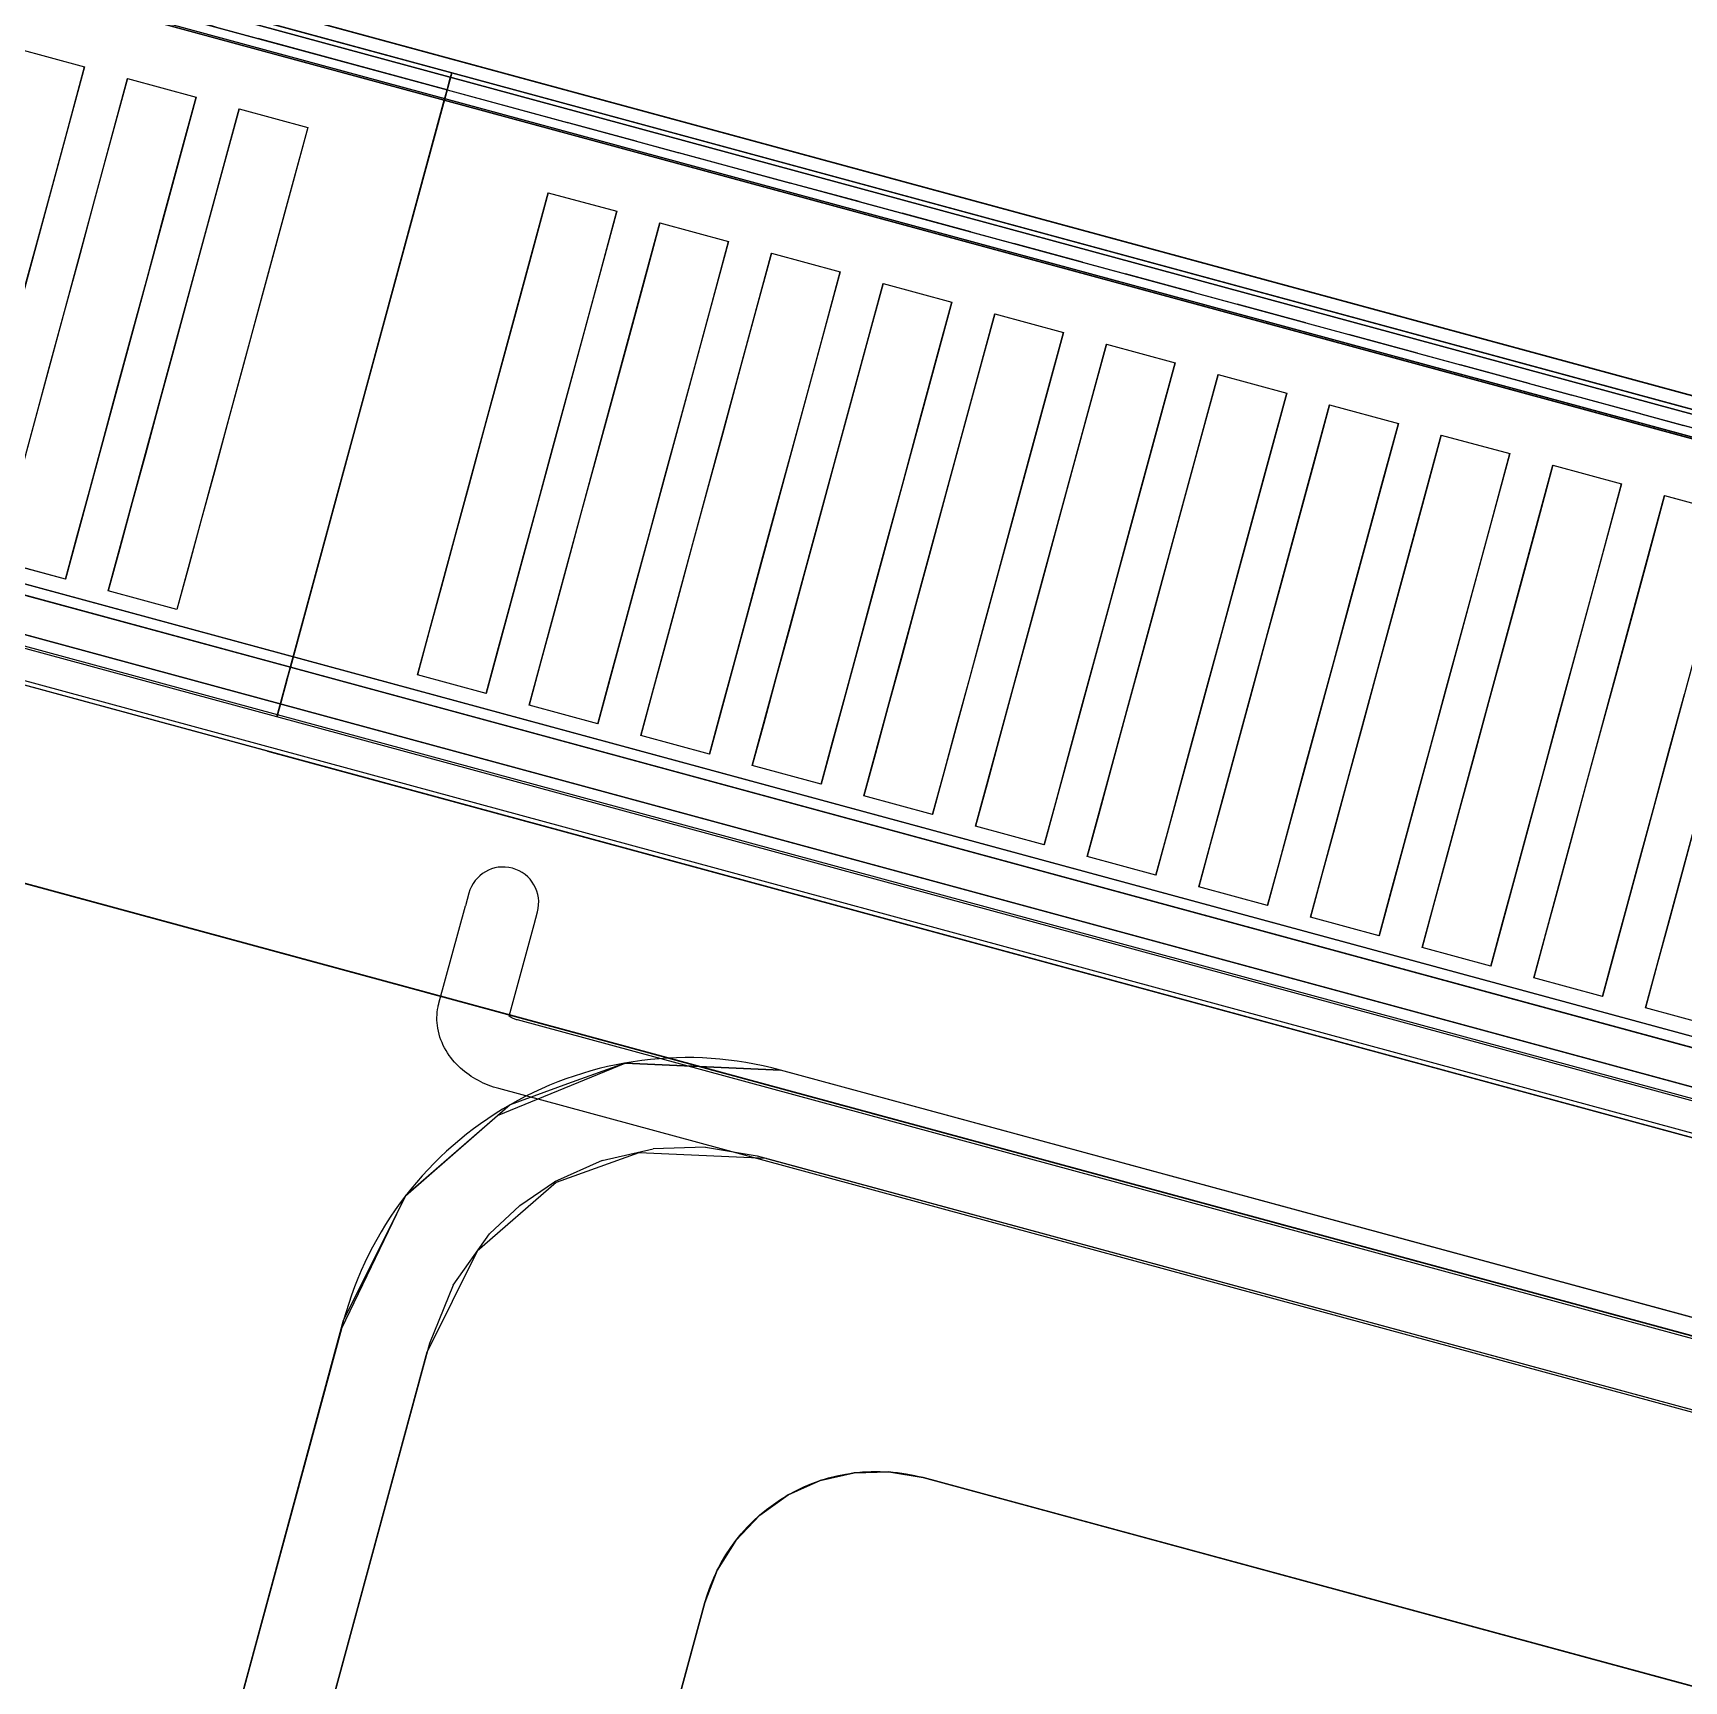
# Model space of a CAD drawing. Header units: millimetres. Extents: x 24907 to 30960, y 3978 to 9944.
# Drawn here: x 27956.45 to 27975.01, y 7210.87 to 7229.39 of the extents above; entities that cross this region are included whole.
import ezdxf

# ---------------------------------------------------------------- set-up
doc = ezdxf.new("R2010")
doc.units = ezdxf.units.MM
doc.linetypes.add('DASHED2', pattern=[9.525, 6.35, -3.175])
for name, color, linetype in [('200-EquipBorder-2d', 9, 'Continuous'), ('200-EquipHidden-2D', 53, 'DASHED2'), ('200-EquipInternal-2d', 252, 'Continuous'), ('200-EquipSteel-3d', 9, 'Continuous')]:
    doc.layers.add(name, color=color, linetype=linetype)

# ---------------------------------------------------------------- blocks, each defined once
blk = doc.blocks.new('ELECTROLUX-MC7-BODY800X250')
at = {"layer": '200-EquipBorder-2d'}
blk.add_line((0, 0), (800, 0), dxfattribs=at)
at = {"layer": '200-EquipInternal-2d'}
blk.add_line((0, -80), (800, -80), dxfattribs=at)
at = {"layer": '200-EquipSteel-3d'}
for points, invisible_edges in [([(0, -0.34, 912.22), (0, 0, 910.5), (800, 0, 910.5), (800, -0.34, 912.22)], 8), ([(0, 0, 902.7), (0, -0.13, 901.81), (800, -0.13, 901.81), (800, 0, 902.7)], 2), ([(0, -0.13, 901.81), (0, -0.54, 901.01), (800, -0.54, 901.01), (800, -0.13, 901.81)], 10), ([(0, -1.32, 913.68), (0, -0.34, 912.22), (800, -0.34, 912.22), (800, -1.32, 913.68)], 10), ([(0, -0.54, 901.01), (0, -1.19, 900.39), (800, -1.19, 900.39), (800, -0.54, 901.01)], 10), ([(0, -1.19, 900.39), (0, -2, 900), (800, -2, 900), (800, -1.19, 900.39)], 8), ([(0, -2.78, 914.66), (0, -1.32, 913.68), (800, -1.32, 913.68), (800, -2.78, 914.66)], 10), ([(0, -4.5, 915), (0, -2.78, 914.66), (800, -2.78, 914.66), (800, -4.5, 915)], 2), ([(0, -71.6, 914.58), (0, -69.5, 915), (800, -69.5, 915), (800, -71.6, 914.58)], 8), ([(0, -73.39, 913.39), (0, -71.6, 914.58), (800, -71.6, 914.58), (800, -73.39, 913.39)], 10), ([(0, -74.58, 911.6), (0, -73.39, 913.39), (800, -73.39, 913.39), (800, -74.58, 911.6)], 10), ([(0, -75, 909.5), (0, -74.58, 911.6), (800, -74.58, 911.6), (800, -75, 909.5)], 2), ([(0, -75.45, 903.59), (0, -75, 905.7), (800, -75, 905.7), (800, -75.45, 903.59)], 8), ([(0, -76.64, 901.78), (0, -75.45, 903.59), (800, -75.45, 903.59), (800, -76.64, 901.78)], 10), ([(0, -78.4, 900.53), (0, -76.64, 901.78), (800, -76.64, 901.78), (800, -78.4, 900.53)], 10), ([(0, -80.5, 900), (0, -78.4, 900.53), (800, -78.4, 900.53), (800, -80.5, 900)], 2)]:
    blk.add_3dface(points, dxfattribs=dict(at, invisible_edges=invisible_edges))
for points in [[(0, 0, 910.5), (0, 0, 902.7), (800, 0, 902.7), (800, 0, 910.5)], [(0, -2, 724), (0, -2, 900), (800, -2, 900), (800, -2, 724)], [(0, -102, 724), (0, -2, 724), (800, -2, 724), (800, -102, 724)], [(0, -69.5, 915), (0, -4.5, 915), (800, -4.5, 915), (800, -69.5, 915)], [(0, -75, 905.7), (0, -75, 909.5), (800, -75, 909.5), (800, -75, 905.7)], [(0, -655, 650), (0, -102, 650), (800, -102, 650), (800, -655, 650)], [(0, -102, 650), (800, -102, 650), (800, -102, 724), (0, -102, 724)]]:
    blk.add_3dface(points, dxfattribs=at)
blk = doc.blocks.new('ELECTROLUX-MC-CAMINO400')
at = {"layer": '200-EquipInternal-2d'}
for points in [[(0, -0.21), (400, -0.21), (400, -75.21), (0, -75.21)], [(14, -10.37), (22, -10.37), (22, -66.52), (14, -66.52)], [(27, -10.37), (35, -10.37), (35, -66.52), (27, -66.52)], [(40, -10.37), (48, -10.37), (48, -66.52), (40, -66.52)], [(53, -10.37), (61, -10.37), (61, -66.52), (53, -66.52)], [(66, -10.37), (74, -10.37), (74, -66.52), (66, -66.52)], [(79, -10.37), (87, -10.37), (87, -66.52), (79, -66.52)], [(92, -10.37), (100, -10.37), (100, -66.52), (92, -66.52)], [(105, -10.37), (113, -10.37), (113, -66.52), (105, -66.52)], [(118, -10.37), (126, -10.37), (126, -66.52), (118, -66.52)], [(131, -10.37), (139, -10.37), (139, -66.52), (131, -66.52)], [(144, -10.37), (152, -10.37), (152, -66.52), (144, -66.52)], [(157, -10.37), (165, -10.37), (165, -66.52), (157, -66.52)], [(352, -10.37), (360, -10.37), (360, -66.52), (352, -66.52)], [(365, -10.37), (373, -10.37), (373, -66.52), (365, -66.52)], [(378, -10.37), (386, -10.37), (386, -66.52), (378, -66.52)]]:
    blk.add_lwpolyline(points, close=True, dxfattribs=at)
at = {"layer": '200-EquipSteel-3d'}
for points in [[(0, -0.21, 917.01), (0, -0.21, 956), (400, -0.21, 956), (400, -0.21, 917.01)], [(0, -69.44, 915), (0, -3.39, 915), (400, -3.39, 915), (400, -69.44, 915)]]:
    blk.add_3dface(points, dxfattribs=at)
for points, invisible_edges in [([(0, -0.21, 956), (0, -0.36, 956.76), (400, -0.36, 956.76), (400, -0.21, 956)], 2), ([(0, -0.25, 916.62), (0, -0.21, 917.01), (400, -0.21, 917.01), (400, -0.25, 916.62)], 8), ([(0, -0.37, 916.23), (0, -0.25, 916.62), (400, -0.25, 916.62), (400, -0.37, 916.23)], 10), ([(0, -0.36, 956.76), (0, -0.78, 957.41), (400, -0.78, 957.41), (400, -0.36, 956.76)], 10), ([(0, -0.56, 915.88), (0, -0.37, 916.23), (400, -0.37, 916.23), (400, -0.56, 915.88)], 10), ([(0, -0.82, 915.58), (0, -0.56, 915.88), (400, -0.56, 915.88), (400, -0.82, 915.58)], 10), ([(0, -0.78, 957.41), (0, -1.43, 957.84), (400, -1.43, 957.84), (400, -0.78, 957.41)], 10), ([(0, -1.41, 915.27), (0, -0.82, 915.58), (400, -0.82, 915.58), (400, -1.41, 915.27)], 10), ([(0, -2.05, 915.07), (0, -1.41, 915.27), (400, -1.41, 915.27), (400, -2.05, 915.07)], 10), ([(0, -1.43, 957.84), (0, -2.19, 958), (400, -2.19, 958), (400, -1.43, 957.84)], 8), ([(0, -2.72, 914.98), (0, -2.05, 915.07), (400, -2.05, 915.07), (400, -2.72, 914.98)], 10), ([(0, -10.37, 957.76), (0, -2.19, 958), (14, -2.19, 958), (14, -10.37, 957.76)], 12), ([(0, -3.39, 915), (0, -2.72, 914.98), (400, -2.72, 914.98), (400, -3.39, 915)], 2), ([(14, -10.37, 957.76), (22, -10.37, 957.76), (22, -2.19, 958), (14, -2.19, 958)], 10), ([(22, -2.19, 958), (27, -2.19, 958), (27, -10.37, 957.76), (22, -10.37, 957.76)], 14), ([(27, -10.37, 957.76), (35, -10.37, 957.76), (35, -2.19, 958), (27, -2.19, 958)], 10), ([(35, -2.19, 958), (40, -2.19, 958), (40, -10.37, 957.76), (35, -10.37, 957.76)], 14), ([(40, -10.37, 957.76), (48, -10.37, 957.76), (48, -2.19, 958), (40, -2.19, 958)], 10), ([(48, -2.19, 958), (53, -2.19, 958), (53, -10.37, 957.76), (48, -10.37, 957.76)], 14), ([(53, -10.37, 957.76), (61, -10.37, 957.76), (61, -2.19, 958), (53, -2.19, 958)], 10), ([(61, -2.19, 958), (66, -2.19, 958), (66, -10.37, 957.76), (61, -10.37, 957.76)], 14), ([(66, -10.37, 957.76), (74, -10.37, 957.76), (74, -2.19, 958), (66, -2.19, 958)], 10), ([(74, -2.19, 958), (79, -2.19, 958), (79, -10.37, 957.76), (74, -10.37, 957.76)], 14), ([(79, -10.37, 957.76), (87, -10.37, 957.76), (87, -2.19, 958), (79, -2.19, 958)], 10), ([(87, -2.19, 958), (92, -2.19, 958), (92, -10.37, 957.76), (87, -10.37, 957.76)], 14), ([(92, -10.37, 957.76), (100, -10.37, 957.76), (100, -2.19, 958), (92, -2.19, 958)], 10), ([(100, -2.19, 958), (105, -2.19, 958), (105, -10.37, 957.76), (100, -10.37, 957.76)], 14), ([(105, -10.37, 957.76), (113, -10.37, 957.76), (113, -2.19, 958), (105, -2.19, 958)], 10), ([(113, -2.19, 958), (118, -2.19, 958), (118, -10.37, 957.76), (113, -10.37, 957.76)], 14), ([(118, -10.37, 957.76), (126, -10.37, 957.76), (126, -2.19, 958), (118, -2.19, 958)], 10), ([(126, -2.19, 958), (131, -2.19, 958), (131, -10.37, 957.76), (126, -10.37, 957.76)], 14), ([(131, -10.37, 957.76), (139, -10.37, 957.76), (139, -2.19, 958), (131, -2.19, 958)], 10), ([(139, -2.19, 958), (144, -2.19, 958), (144, -10.37, 957.76), (139, -10.37, 957.76)], 14), ([(144, -10.37, 957.76), (152, -10.37, 957.76), (152, -2.19, 958), (144, -2.19, 958)], 10), ([(347, -2.19, 958), (352, -2.19, 958), (352, -10.37, 957.76), (347, -10.37, 957.76)], 14), ([(352, -10.37, 957.76), (360, -10.37, 957.76), (360, -2.19, 958), (352, -2.19, 958)], 10), ([(360, -2.19, 958), (365, -2.19, 958), (365, -10.37, 957.76), (360, -10.37, 957.76)], 14), ([(365, -10.37, 957.76), (373, -10.37, 957.76), (373, -2.19, 958), (365, -2.19, 958)], 10), ([(373, -2.19, 958), (378, -2.19, 958), (378, -10.37, 957.76), (373, -10.37, 957.76)], 14), ([(378, -10.37, 957.76), (386, -10.37, 957.76), (386, -2.19, 958), (378, -2.19, 958)], 10), ([(400, -10.37, 957.76), (400, -2.19, 958), (386, -2.19, 958), (386, -10.37, 957.76)], 12), ([(0, -17.47, 956.91), (0, -10.37, 957.76), (14, -10.37, 957.76), (14, -17.47, 956.91)], 10), ([(22, -17.47, 956.91), (22, -10.37, 957.76), (27, -10.37, 957.76), (27, -17.47, 956.91)], 10), ([(35, -17.47, 956.91), (35, -10.37, 957.76), (40, -10.37, 957.76), (40, -17.47, 956.91)], 10), ([(48, -17.47, 956.91), (48, -10.37, 957.76), (53, -10.37, 957.76), (53, -17.47, 956.91)], 10), ([(61, -17.47, 956.91), (61, -10.37, 957.76), (66, -10.37, 957.76), (66, -17.47, 956.91)], 10), ([(74, -17.47, 956.91), (74, -10.37, 957.76), (79, -10.37, 957.76), (79, -17.47, 956.91)], 10), ([(87, -17.47, 956.91), (87, -10.37, 957.76), (92, -10.37, 957.76), (92, -17.47, 956.91)], 10), ([(100, -17.47, 956.91), (100, -10.37, 957.76), (105, -10.37, 957.76), (105, -17.47, 956.91)], 10), ([(113, -17.47, 956.91), (113, -10.37, 957.76), (118, -10.37, 957.76), (118, -17.47, 956.91)], 10), ([(126, -17.47, 956.91), (126, -10.37, 957.76), (131, -10.37, 957.76), (131, -17.47, 956.91)], 10), ([(139, -17.47, 956.91), (139, -10.37, 957.76), (144, -10.37, 957.76), (144, -17.47, 956.91)], 10), ([(360, -17.47, 956.91), (360, -10.37, 957.76), (365, -10.37, 957.76), (365, -17.47, 956.91)], 10), ([(373, -17.47, 956.91), (373, -10.37, 957.76), (378, -10.37, 957.76), (378, -17.47, 956.91)], 10), ([(400, -17.47, 956.91), (400, -10.37, 957.76), (386, -10.37, 957.76), (386, -17.47, 956.91)], 10), ([(0, -24.48, 955.45), (0, -17.47, 956.91), (14, -17.47, 956.91), (14, -24.48, 955.45)], 10), ([(22, -24.48, 955.45), (22, -17.47, 956.91), (27, -17.47, 956.91), (27, -24.48, 955.45)], 10), ([(35, -24.48, 955.45), (35, -17.47, 956.91), (40, -17.47, 956.91), (40, -24.48, 955.45)], 10), ([(48, -24.48, 955.45), (48, -17.47, 956.91), (53, -17.47, 956.91), (53, -24.48, 955.45)], 10), ([(61, -24.48, 955.45), (61, -17.47, 956.91), (66, -17.47, 956.91), (66, -24.48, 955.45)], 10), ([(74, -24.48, 955.45), (74, -17.47, 956.91), (79, -17.47, 956.91), (79, -24.48, 955.45)], 10), ([(87, -24.48, 955.45), (87, -17.47, 956.91), (92, -17.47, 956.91), (92, -24.48, 955.45)], 10), ([(100, -24.48, 955.45), (100, -17.47, 956.91), (105, -17.47, 956.91), (105, -24.48, 955.45)], 10), ([(113, -24.48, 955.45), (113, -17.47, 956.91), (118, -17.47, 956.91), (118, -24.48, 955.45)], 10), ([(126, -24.48, 955.45), (126, -17.47, 956.91), (131, -17.47, 956.91), (131, -24.48, 955.45)], 10), ([(139, -24.48, 955.45), (139, -17.47, 956.91), (144, -17.47, 956.91), (144, -24.48, 955.45)], 10), ([(360, -24.48, 955.45), (360, -17.47, 956.91), (365, -17.47, 956.91), (365, -24.48, 955.45)], 10), ([(373, -24.48, 955.45), (373, -17.47, 956.91), (378, -17.47, 956.91), (378, -24.48, 955.45)], 10), ([(400, -24.48, 955.45), (400, -17.47, 956.91), (386, -17.47, 956.91), (386, -24.48, 955.45)], 10), ([(0, -31.33, 953.39), (0, -24.48, 955.45), (14, -24.48, 955.45), (14, -31.33, 953.39)], 10), ([(22, -31.33, 953.39), (22, -24.48, 955.45), (27, -24.48, 955.45), (27, -31.33, 953.39)], 10), ([(35, -31.33, 953.39), (35, -24.48, 955.45), (40, -24.48, 955.45), (40, -31.33, 953.39)], 10), ([(48, -31.33, 953.39), (48, -24.48, 955.45), (53, -24.48, 955.45), (53, -31.33, 953.39)], 10), ([(61, -31.33, 953.39), (61, -24.48, 955.45), (66, -24.48, 955.45), (66, -31.33, 953.39)], 10), ([(74, -31.33, 953.39), (74, -24.48, 955.45), (79, -24.48, 955.45), (79, -31.33, 953.39)], 10), ([(87, -31.33, 953.39), (87, -24.48, 955.45), (92, -24.48, 955.45), (92, -31.33, 953.39)], 10), ([(100, -31.33, 953.39), (100, -24.48, 955.45), (105, -24.48, 955.45), (105, -31.33, 953.39)], 10), ([(113, -31.33, 953.39), (113, -24.48, 955.45), (118, -24.48, 955.45), (118, -31.33, 953.39)], 10), ([(126, -31.33, 953.39), (126, -24.48, 955.45), (131, -24.48, 955.45), (131, -31.33, 953.39)], 10), ([(139, -31.33, 953.39), (139, -24.48, 955.45), (144, -24.48, 955.45), (144, -31.33, 953.39)], 10), ([(360, -31.33, 953.39), (360, -24.48, 955.45), (365, -24.48, 955.45), (365, -31.33, 953.39)], 10), ([(373, -31.33, 953.39), (373, -24.48, 955.45), (378, -24.48, 955.45), (378, -31.33, 953.39)], 10), ([(400, -31.33, 953.39), (400, -24.48, 955.45), (386, -24.48, 955.45), (386, -31.33, 953.39)], 10), ([(0, -37.98, 950.75), (0, -31.33, 953.39), (14, -31.33, 953.39), (14, -37.98, 950.75)], 10), ([(22, -37.98, 950.75), (22, -31.33, 953.39), (27, -31.33, 953.39), (27, -37.98, 950.75)], 10), ([(35, -37.98, 950.75), (35, -31.33, 953.39), (40, -31.33, 953.39), (40, -37.98, 950.75)], 10), ([(48, -37.98, 950.75), (48, -31.33, 953.39), (53, -31.33, 953.39), (53, -37.98, 950.75)], 10), ([(61, -37.98, 950.75), (61, -31.33, 953.39), (66, -31.33, 953.39), (66, -37.98, 950.75)], 10), ([(74, -37.98, 950.75), (74, -31.33, 953.39), (79, -31.33, 953.39), (79, -37.98, 950.75)], 10), ([(87, -37.98, 950.75), (87, -31.33, 953.39), (92, -31.33, 953.39), (92, -37.98, 950.75)], 10), ([(100, -37.98, 950.75), (100, -31.33, 953.39), (105, -31.33, 953.39), (105, -37.98, 950.75)], 10), ([(113, -37.98, 950.75), (113, -31.33, 953.39), (118, -31.33, 953.39), (118, -37.98, 950.75)], 10), ([(126, -37.98, 950.75), (126, -31.33, 953.39), (131, -31.33, 953.39), (131, -37.98, 950.75)], 10), ([(139, -37.98, 950.75), (139, -31.33, 953.39), (144, -31.33, 953.39), (144, -37.98, 950.75)], 10), ([(152, -37.98, 950.75), (152, -31.33, 953.39), (157, -31.33, 953.39), (157, -37.98, 950.75)], 10), ([(360, -37.98, 950.75), (360, -31.33, 953.39), (365, -31.33, 953.39), (365, -37.98, 950.75)], 10), ([(373, -37.98, 950.75), (373, -31.33, 953.39), (378, -31.33, 953.39), (378, -37.98, 950.75)], 10), ([(400, -37.98, 950.75), (400, -31.33, 953.39), (386, -31.33, 953.39), (386, -37.98, 950.75)], 10), ([(0, -44.37, 947.54), (0, -37.98, 950.75), (14, -37.98, 950.75), (14, -44.37, 947.54)], 10), ([(22, -44.37, 947.54), (22, -37.98, 950.75), (27, -37.98, 950.75), (27, -44.37, 947.54)], 10), ([(35, -44.37, 947.54), (35, -37.98, 950.75), (40, -37.98, 950.75), (40, -44.37, 947.54)], 10), ([(48, -44.37, 947.54), (48, -37.98, 950.75), (53, -37.98, 950.75), (53, -44.37, 947.54)], 10), ([(61, -44.37, 947.54), (61, -37.98, 950.75), (66, -37.98, 950.75), (66, -44.37, 947.54)], 10), ([(74, -44.37, 947.54), (74, -37.98, 950.75), (79, -37.98, 950.75), (79, -44.37, 947.54)], 10), ([(87, -44.37, 947.54), (87, -37.98, 950.75), (92, -37.98, 950.75), (92, -44.37, 947.54)], 10), ([(100, -44.37, 947.54), (100, -37.98, 950.75), (105, -37.98, 950.75), (105, -44.37, 947.54)], 10), ([(113, -44.37, 947.54), (113, -37.98, 950.75), (118, -37.98, 950.75), (118, -44.37, 947.54)], 10), ([(126, -44.37, 947.54), (126, -37.98, 950.75), (131, -37.98, 950.75), (131, -44.37, 947.54)], 10), ([(139, -44.37, 947.54), (139, -37.98, 950.75), (144, -37.98, 950.75), (144, -44.37, 947.54)], 10), ([(152, -44.37, 947.54), (152, -37.98, 950.75), (157, -37.98, 950.75), (157, -44.37, 947.54)], 10), ([(360, -44.37, 947.54), (360, -37.98, 950.75), (365, -37.98, 950.75), (365, -44.37, 947.54)], 10), ([(373, -44.37, 947.54), (373, -37.98, 950.75), (378, -37.98, 950.75), (378, -44.37, 947.54)], 10), ([(400, -44.37, 947.54), (400, -37.98, 950.75), (386, -37.98, 950.75), (386, -44.37, 947.54)], 10), ([(0, -50.47, 943.8), (0, -44.37, 947.54), (14, -44.37, 947.54), (14, -50.47, 943.8)], 10), ([(22, -50.47, 943.8), (22, -44.37, 947.54), (27, -44.37, 947.54), (27, -50.47, 943.8)], 10), ([(35, -50.47, 943.8), (35, -44.37, 947.54), (40, -44.37, 947.54), (40, -50.47, 943.8)], 10), ([(48, -50.47, 943.8), (48, -44.37, 947.54), (53, -44.37, 947.54), (53, -50.47, 943.8)], 10), ([(61, -50.47, 943.8), (61, -44.37, 947.54), (66, -44.37, 947.54), (66, -50.47, 943.8)], 10), ([(74, -50.47, 943.8), (74, -44.37, 947.54), (79, -44.37, 947.54), (79, -50.47, 943.8)], 10), ([(87, -50.47, 943.8), (87, -44.37, 947.54), (92, -44.37, 947.54), (92, -50.47, 943.8)], 10), ([(100, -50.47, 943.8), (100, -44.37, 947.54), (105, -44.37, 947.54), (105, -50.47, 943.8)], 10), ([(113, -50.47, 943.8), (113, -44.37, 947.54), (118, -44.37, 947.54), (118, -50.47, 943.8)], 10), ([(126, -50.47, 943.8), (126, -44.37, 947.54), (131, -44.37, 947.54), (131, -50.47, 943.8)], 10), ([(139, -50.47, 943.8), (139, -44.37, 947.54), (144, -44.37, 947.54), (144, -50.47, 943.8)], 10), ([(152, -50.47, 943.8), (152, -44.37, 947.54), (157, -44.37, 947.54), (157, -50.47, 943.8)], 10), ([(360, -50.47, 943.8), (360, -44.37, 947.54), (365, -44.37, 947.54), (365, -50.47, 943.8)], 10), ([(373, -50.47, 943.8), (373, -44.37, 947.54), (378, -44.37, 947.54), (378, -50.47, 943.8)], 10), ([(400, -50.47, 943.8), (400, -44.37, 947.54), (386, -44.37, 947.54), (386, -50.47, 943.8)], 10), ([(0, -56.22, 939.54), (0, -50.47, 943.8), (14, -50.47, 943.8), (14, -56.22, 939.54)], 10), ([(22, -56.22, 939.54), (22, -50.47, 943.8), (27, -50.47, 943.8), (27, -56.22, 939.54)], 10), ([(35, -56.22, 939.54), (35, -50.47, 943.8), (40, -50.47, 943.8), (40, -56.22, 939.54)], 10), ([(48, -56.22, 939.54), (48, -50.47, 943.8), (53, -50.47, 943.8), (53, -56.22, 939.54)], 10), ([(61, -56.22, 939.54), (61, -50.47, 943.8), (66, -50.47, 943.8), (66, -56.22, 939.54)], 10), ([(74, -56.22, 939.54), (74, -50.47, 943.8), (79, -50.47, 943.8), (79, -56.22, 939.54)], 10), ([(87, -56.22, 939.54), (87, -50.47, 943.8), (92, -50.47, 943.8), (92, -56.22, 939.54)], 10), ([(100, -56.22, 939.54), (100, -50.47, 943.8), (105, -50.47, 943.8), (105, -56.22, 939.54)], 10), ([(113, -56.22, 939.54), (113, -50.47, 943.8), (118, -50.47, 943.8), (118, -56.22, 939.54)], 10), ([(126, -56.22, 939.54), (126, -50.47, 943.8), (131, -50.47, 943.8), (131, -56.22, 939.54)], 10), ([(139, -56.22, 939.54), (139, -50.47, 943.8), (144, -50.47, 943.8), (144, -56.22, 939.54)], 10), ([(152, -56.22, 939.54), (152, -50.47, 943.8), (157, -50.47, 943.8), (157, -56.22, 939.54)], 10), ([(360, -56.22, 939.54), (360, -50.47, 943.8), (365, -50.47, 943.8), (365, -56.22, 939.54)], 10), ([(373, -56.22, 939.54), (373, -50.47, 943.8), (378, -50.47, 943.8), (378, -56.22, 939.54)], 10), ([(400, -56.22, 939.54), (400, -50.47, 943.8), (386, -50.47, 943.8), (386, -56.22, 939.54)], 10), ([(0, -61.59, 934.81), (0, -56.22, 939.54), (14, -56.22, 939.54), (14, -61.59, 934.81)], 10), ([(22, -61.59, 934.81), (22, -56.22, 939.54), (27, -56.22, 939.54), (27, -61.59, 934.81)], 10), ([(35, -61.59, 934.81), (35, -56.22, 939.54), (40, -56.22, 939.54), (40, -61.59, 934.81)], 10), ([(48, -61.59, 934.81), (48, -56.22, 939.54), (53, -56.22, 939.54), (53, -61.59, 934.81)], 10), ([(61, -61.59, 934.81), (61, -56.22, 939.54), (66, -56.22, 939.54), (66, -61.59, 934.81)], 10), ([(74, -61.59, 934.81), (74, -56.22, 939.54), (79, -56.22, 939.54), (79, -61.59, 934.81)], 10), ([(87, -61.59, 934.81), (87, -56.22, 939.54), (92, -56.22, 939.54), (92, -61.59, 934.81)], 10), ([(100, -61.59, 934.81), (100, -56.22, 939.54), (105, -56.22, 939.54), (105, -61.59, 934.81)], 10), ([(113, -61.59, 934.81), (113, -56.22, 939.54), (118, -56.22, 939.54), (118, -61.59, 934.81)], 10), ([(126, -61.59, 934.81), (126, -56.22, 939.54), (131, -56.22, 939.54), (131, -61.59, 934.81)], 10), ([(139, -61.59, 934.81), (139, -56.22, 939.54), (144, -56.22, 939.54), (144, -61.59, 934.81)], 10), ([(152, -61.59, 934.81), (152, -56.22, 939.54), (157, -56.22, 939.54), (157, -61.59, 934.81)], 10), ([(373, -61.59, 934.81), (373, -56.22, 939.54), (378, -56.22, 939.54), (378, -61.59, 934.81)], 10), ([(400, -61.59, 934.81), (400, -56.22, 939.54), (386, -56.22, 939.54), (386, -61.59, 934.81)], 10), ([(0, -66.52, 929.63), (0, -61.59, 934.81), (14, -61.59, 934.81), (14, -66.52, 929.63)], 10), ([(22, -66.52, 929.63), (22, -61.59, 934.81), (27, -61.59, 934.81), (27, -66.52, 929.63)], 10), ([(35, -66.52, 929.63), (35, -61.59, 934.81), (40, -61.59, 934.81), (40, -66.52, 929.63)], 10), ([(48, -66.52, 929.63), (48, -61.59, 934.81), (53, -61.59, 934.81), (53, -66.52, 929.63)], 10), ([(61, -66.52, 929.63), (61, -61.59, 934.81), (66, -61.59, 934.81), (66, -66.52, 929.63)], 10), ([(74, -66.52, 929.63), (74, -61.59, 934.81), (79, -61.59, 934.81), (79, -66.52, 929.63)], 10), ([(87, -66.52, 929.63), (87, -61.59, 934.81), (92, -61.59, 934.81), (92, -66.52, 929.63)], 10), ([(100, -66.52, 929.63), (100, -61.59, 934.81), (105, -61.59, 934.81), (105, -66.52, 929.63)], 10), ([(113, -66.52, 929.63), (113, -61.59, 934.81), (118, -61.59, 934.81), (118, -66.52, 929.63)], 10), ([(126, -66.52, 929.63), (126, -61.59, 934.81), (131, -61.59, 934.81), (131, -66.52, 929.63)], 10), ([(139, -66.52, 929.63), (139, -61.59, 934.81), (144, -61.59, 934.81), (144, -66.52, 929.63)], 10), ([(152, -66.52, 929.63), (152, -61.59, 934.81), (157, -61.59, 934.81), (157, -66.52, 929.63)], 10), ([(373, -66.52, 929.63), (373, -61.59, 934.81), (378, -61.59, 934.81), (378, -66.52, 929.63)], 10), ([(400, -66.52, 929.63), (400, -61.59, 934.81), (386, -61.59, 934.81), (386, -66.52, 929.63)], 10), ([(0, -71, 924.05), (0, -66.52, 929.63), (14, -66.52, 929.63), (14, -71, 924.05)], 14), ([(14, -71, 924.05), (22, -71, 924.05), (22, -66.52, 929.63), (14, -66.52, 929.63)], 11), ([(22, -71, 924.05), (27, -71, 924.05), (27, -66.52, 929.63), (22, -66.52, 929.63)], 15), ([(27, -71, 924.05), (35, -71, 924.05), (35, -66.52, 929.63), (27, -66.52, 929.63)], 11), ([(35, -71, 924.05), (40, -71, 924.05), (40, -66.52, 929.63), (35, -66.52, 929.63)], 15), ([(40, -71, 924.05), (48, -71, 924.05), (48, -66.52, 929.63), (40, -66.52, 929.63)], 11), ([(48, -71, 924.05), (53, -71, 924.05), (53, -66.52, 929.63), (48, -66.52, 929.63)], 15), ([(53, -71, 924.05), (61, -71, 924.05), (61, -66.52, 929.63), (53, -66.52, 929.63)], 11), ([(61, -71, 924.05), (66, -71, 924.05), (66, -66.52, 929.63), (61, -66.52, 929.63)], 15), ([(66, -71, 924.05), (74, -71, 924.05), (74, -66.52, 929.63), (66, -66.52, 929.63)], 11), ([(74, -71, 924.05), (79, -71, 924.05), (79, -66.52, 929.63), (74, -66.52, 929.63)], 15), ([(79, -71, 924.05), (87, -71, 924.05), (87, -66.52, 929.63), (79, -66.52, 929.63)], 11), ([(87, -71, 924.05), (92, -71, 924.05), (92, -66.52, 929.63), (87, -66.52, 929.63)], 15), ([(92, -71, 924.05), (100, -71, 924.05), (100, -66.52, 929.63), (92, -66.52, 929.63)], 11), ([(100, -71, 924.05), (105, -71, 924.05), (105, -66.52, 929.63), (100, -66.52, 929.63)], 15), ([(105, -71, 924.05), (113, -71, 924.05), (113, -66.52, 929.63), (105, -66.52, 929.63)], 11), ([(113, -71, 924.05), (118, -71, 924.05), (118, -66.52, 929.63), (113, -66.52, 929.63)], 15), ([(118, -71, 924.05), (126, -71, 924.05), (126, -66.52, 929.63), (118, -66.52, 929.63)], 11), ([(126, -71, 924.05), (131, -71, 924.05), (131, -66.52, 929.63), (126, -66.52, 929.63)], 15), ([(131, -71, 924.05), (139, -71, 924.05), (139, -66.52, 929.63), (131, -66.52, 929.63)], 11), ([(139, -71, 924.05), (144, -71, 924.05), (144, -66.52, 929.63), (139, -66.52, 929.63)], 15), ([(144, -71, 924.05), (152, -71, 924.05), (152, -66.52, 929.63), (144, -66.52, 929.63)], 11), ([(152, -71, 924.05), (157, -71, 924.05), (157, -66.52, 929.63), (152, -66.52, 929.63)], 15), ([(157, -71, 924.05), (165, -71, 924.05), (165, -66.52, 929.63), (157, -66.52, 929.63)], 11), ([(365, -71, 924.05), (373, -71, 924.05), (373, -66.52, 929.63), (365, -66.52, 929.63)], 11), ([(373, -71, 924.05), (378, -71, 924.05), (378, -66.52, 929.63), (373, -66.52, 929.63)], 15), ([(378, -71, 924.05), (386, -71, 924.05), (386, -66.52, 929.63), (378, -66.52, 929.63)], 11), ([(400, -71, 924.05), (400, -66.52, 929.63), (386, -66.52, 929.63), (386, -71, 924.05)], 14), ([(0, -70.76, 915.05), (0, -69.44, 915), (400, -69.44, 915), (400, -70.76, 915.05)], 8), ([(0, -72.06, 915.25), (0, -70.76, 915.05), (400, -70.76, 915.05), (400, -72.06, 915.25)], 10), ([(0, -74.97, 918.1), (0, -71, 924.05), (400, -71, 924.05), (400, -74.97, 918.1)], 2), ([(0, -73.33, 915.6), (0, -72.06, 915.25), (400, -72.06, 915.25), (400, -73.33, 915.6)], 10), ([(0, -74.56, 916.08), (0, -73.33, 915.6), (400, -73.33, 915.6), (400, -74.56, 916.08)], 10), ([(0, -74.96, 916.48), (0, -74.56, 916.08), (400, -74.56, 916.08), (400, -74.96, 916.48)], 10), ([(0, -75.18, 917), (0, -74.96, 916.48), (400, -74.96, 916.48), (400, -75.18, 917)], 10), ([(0, -74.97, 918.1), (0, -75.18, 917.57), (400, -75.18, 917.57), (400, -74.97, 918.1)], 2), ([(0, -75.18, 917.57), (0, -75.18, 917), (400, -75.18, 917), (400, -75.18, 917.57)], 10)]:
    blk.add_3dface(points, dxfattribs=dict(at, invisible_edges=invisible_edges))
blk = doc.blocks.new('ELECTROLUX-MC7-FRYERTOP-800')
at = {"layer": '200-EquipInternal-2d'}
for p, q in [((426, -90), (426, -91.46)), ((434, -91.46), (434, -90)), ((426, -102.78), (426, -91.46)), ((434, -102.13), (434, -91.46)), ((765, -102.31), (435, -102.31)), ((765, -110.31), (435, -110.31))]:
    blk.add_line(p, q, dxfattribs=at)
for points in [[(425, -140), (425, -565, 0.414214), (465, -605), (735, -605, 0.414214), (775, -565), (775, -140, 0.414214), (735, -100), (465, -100, 0.414214)], [(707.5, -520), (492.5, -520, -0.414214), (472.5, -500), (472.5, -160, -0.414214), (492.5, -140), (707.5, -140, -0.414214), (727.5, -160), (727.5, -500, -0.414214)]]:
    blk.add_lwpolyline(points, format="xyb", close=True, dxfattribs=at)
blk.add_arc((430, -90), 4, 0, 180, dxfattribs=at)
at = {"layer": '200-EquipInternal-2d', "extrusion": (0, 0, -1)}
for start_param, end_param in [(3.141503, 3.141548), (0, 0.00009)]:
    blk.add_ellipse((430, -91.46), major_axis=(4, 0), ratio=0.707107, start_param=start_param, end_param=end_param, dxfattribs=at)
at = {"layer": '200-EquipInternal-2d'}
for points, knots in [([(435, -110.31), (434.18, -110.31), (433.36, -110.22), (431.76, -109.86), (430.98, -109.58), (429.49, -108.82), (428.79, -108.33), (427.54, -107.12), (427, -106.38), (426.28, -104.83), (426.07, -104.04), (426.01, -103.08), (426, -102.93), (426, -102.78)], [4.712389, 4.712389, 4.712389, 4.712389, 5.026548, 5.026548, 5.340708, 5.340708, 5.654867, 5.654867, 5.969026, 5.969026, 6.233988, 6.233988, 6.283185, 6.283185, 6.283185, 6.283185]), ([(435, -102.31), (434.87, -102.31), (434.74, -102.31), (434.49, -102.27), (434.37, -102.25), (434.17, -102.2), (434.08, -102.16), (434, -102.13)], [4.712389, 4.712389, 4.712389, 4.712389, 4.8926684, 4.8926684, 5.0712084, 5.0712084, 5.2449441, 5.2449441, 5.2449441, 5.2449441])]:
    blk.add_open_spline(points, degree=3, knots=knots, dxfattribs=at)
at = {"layer": '200-EquipSteel-3d'}
for points, invisible_edges in [([(65, -100, 900), (335, -100, 900), (400, -80.5, 900), (0, -80.5, 900)], 11), ([(335, -100, 900), (352.05, -103.82, 900), (357.67, -107.77, 900), (400, -80.5, 900)], 12), ([(357.67, -107.77, 900), (363.28, -111.72, 900), (371.96, -124.69, 900), (400, -80.5, 900)], 12), ([(371.96, -124.69, 900), (375, -140, 900), (400, -80.5, 900)], 14), ([(375, -140, 900), (400, -80.5, 900), (400, -655, 900), (375, -565, 900)], 7), ([(735, -100, 900), (465, -100, 900), (400, -80.5, 900), (800, -80.5, 900)], 11), ([(465, -100, 900), (447.95, -103.82, 900), (442.33, -107.77, 900), (400, -80.5, 900)], 12), ([(442.33, -107.77, 900), (436.72, -111.72, 900), (428.04, -124.69, 900), (400, -80.5, 900)], 12), ([(428.04, -124.69, 900), (425, -140, 900), (400, -80.5, 900)], 14), ([(425, -140, 900), (400, -80.5, 900), (400, -655, 900), (425, -565, 900)], 7), ([(466.11, -110, 890), (452.08, -113.14, 890), (447.95, -103.82, 900), (465, -100, 900)], 10), ([(465, -100, 900), (466.11, -110, 890), (733.89, -110, 890), (735, -100, 900)], 5), ([(452.08, -113.14, 890), (443.99, -118.82, 890), (435.68, -113.27, 900), (447.95, -103.82, 900)], 10), ([(453.52, -112.28, 890), (484.85, -141.52, 890), (488.6, -140.38, 890), (459.15, -110.58, 890)], 5), ([(453.52, -112.28, 890), (484.85, -141.52, 890), (488.6, -140.38, 890), (459.15, -110.58, 890)], 5), ([(488.6, -140.38, 890), (459.15, -110.58, 890), (465, -110, 890), (492.5, -140, 890)], 5), ([(488.6, -140.38, 890), (459.15, -110.58, 890), (465, -110, 890), (492.5, -140, 890)], 5), ([(735, -110, 890), (707.5, -140, 890), (492.5, -140, 890), (465, -110, 890)], 5), ([(481.39, -143.37, 890), (448.33, -115.06, 890), (453.52, -112.28, 890), (484.85, -141.52, 890)], 5), ([(443.99, -118.82, 890), (437.46, -128.59, 890), (428.04, -124.69, 900), (435.68, -113.27, 900)], 10), ([(443.79, -118.79, 890), (478.36, -145.86, 890), (481.39, -143.37, 890), (448.33, -115.06, 890)], 5), ([(475.87, -148.89, 890), (440.74, -122.35, 890), (443.79, -118.79, 890), (478.36, -145.86, 890)], 5), ([(438.29, -126.34, 890), (474.02, -152.35, 890), (475.87, -148.89, 890), (440.74, -122.35, 890)], 5), ([(437.46, -128.59, 890), (435, -140.98, 890), (425, -140.98, 900), (428.04, -124.69, 900)], 10), ([(472.88, -156.1, 890), (435.83, -132.97, 890), (438.29, -126.34, 890), (474.02, -152.35, 890)], 5), ([(435, -140, 890), (472.5, -160, 890), (472.88, -156.1, 890), (435.83, -132.97, 890)], 5), ([(435, -140.98, 890), (425, -140.98, 900), (425, -564.02, 900), (435, -564.02, 890)], 5), ([(472.5, -160, 890), (435, -140, 890), (435, -565, 890), (472.5, -500, 890)], 5), ([(488.6, -140.38, 730), (711.4, -140.38, 730), (715.15, -141.52, 730), (484.85, -141.52, 730)], 5), ([(484.85, -141.52, 730), (484.85, -141.52, 890), (488.6, -140.38, 890), (488.6, -140.38, 730)], 5), ([(707.5, -140, 730), (492.5, -140, 730), (488.6, -140.38, 730), (711.4, -140.38, 730)], 4), ([(488.6, -140.38, 890), (488.6, -140.38, 730), (492.5, -140, 730), (492.5, -140, 890)], 1), ([(715.15, -141.52, 730), (484.85, -141.52, 730), (481.39, -143.37, 730), (718.61, -143.37, 730)], 5), ([(481.39, -143.37, 890), (481.39, -143.37, 730), (484.85, -141.52, 730), (484.85, -141.52, 890)], 5), ([(481.39, -143.37, 730), (718.61, -143.37, 730), (721.64, -145.86, 730), (478.36, -145.86, 730)], 5), ([(478.36, -145.86, 730), (478.36, -145.86, 890), (481.39, -143.37, 890), (481.39, -143.37, 730)], 5), ([(721.64, -145.86, 730), (478.36, -145.86, 730), (475.87, -148.89, 730), (724.13, -148.89, 730)], 5), ([(475.87, -148.89, 890), (475.87, -148.89, 730), (478.36, -145.86, 730), (478.36, -145.86, 890)], 5), ([(475.87, -148.89, 730), (724.13, -148.89, 730), (725.98, -152.35, 730), (474.02, -152.35, 730)], 5), ([(474.02, -152.35, 730), (474.02, -152.35, 890), (475.87, -148.89, 890), (475.87, -148.89, 730)], 5), ([(725.98, -152.35, 730), (474.02, -152.35, 730), (472.88, -156.1, 730), (727.12, -156.1, 730)], 5), ([(472.88, -156.1, 890), (472.88, -156.1, 730), (474.02, -152.35, 730), (474.02, -152.35, 890)], 5), ([(472.88, -156.1, 730), (727.12, -156.1, 730), (727.5, -160, 730), (472.5, -160, 730)], 5), ([(472.5, -160, 730), (472.5, -160, 890), (472.88, -156.1, 890), (472.88, -156.1, 730)], 4), ([(727.5, -500, 730), (472.5, -500, 730), (472.5, -160, 730), (727.5, -160, 730)], 5), ([(472.5, -160, 890), (472.5, -160, 730), (472.5, -500, 730), (472.5, -500, 890)], 1)]:
    blk.add_3dface(points, dxfattribs=dict(at, invisible_edges=invisible_edges))
blk.add_3dface([(707.5, -140, 890), (707.5, -140, 730), (492.5, -140, 730), (492.5, -140, 890)], dxfattribs=at)
blk = doc.blocks.new('E7FREH2200')
for name, p in [('ELECTROLUX-MC7-BODY800X250', (0, 0)), ('ELECTROLUX-MC-CAMINO400', (0, -1.29)), ('ELECTROLUX-MC-CAMINO400', (400, -1.29)), ('ELECTROLUX-MC7-FRYERTOP-800', (0, 0))]:
    blk.add_blockref(name, p)
blk = doc.blocks.new('ELECTROLUX-MC7-BASE1200X600')
at = {"layer": '200-EquipSteel-3d'}
for points in [[(0, -102, 650), (1200, -102, 650), (1200, -655, 650), (0, -655, 650)], [(21, -102, 650), (1179, -102, 650), (1179, -102, 245), (21, -102, 245)], [(21, -102, 200), (1179, -102, 200), (1179, -102, 245), (21, -102, 245)], [(21, -655, 245), (1179, -655, 245), (1179, -102, 245), (21, -102, 245)], [(21, -655, 200), (1179, -655, 200), (1179, -102, 200), (21, -102, 200)], [(1179, -655, 605), (21, -655, 605), (21, -102, 605), (1179, -102, 605)]]:
    blk.add_3dface(points, dxfattribs=at)
blk = doc.blocks.new('E7BAPL00S0')
at = {"layer": '200-EquipHidden-2D'}
blk.add_lwpolyline([(0, -102), (1200, -102), (1200, -655), (0, -655)], close=True, dxfattribs=at)
blk.add_blockref('ELECTROLUX-MC7-BASE1200X600', (0, 0))

msp = doc.modelspace()

# ---------------------------------------------------------------- block references
at = {"xscale": 0.09999999998967503, "yscale": 0.1000000000058208, "zscale": 0.1, "rotation": 344.8172531356117}
for name in ['E7BAPL00S0', 'E7FREH2200']:
    msp.add_blockref(name, (27922.592, 7239.564), dxfattribs=at)

doc.saveas('drawing.dxf')
